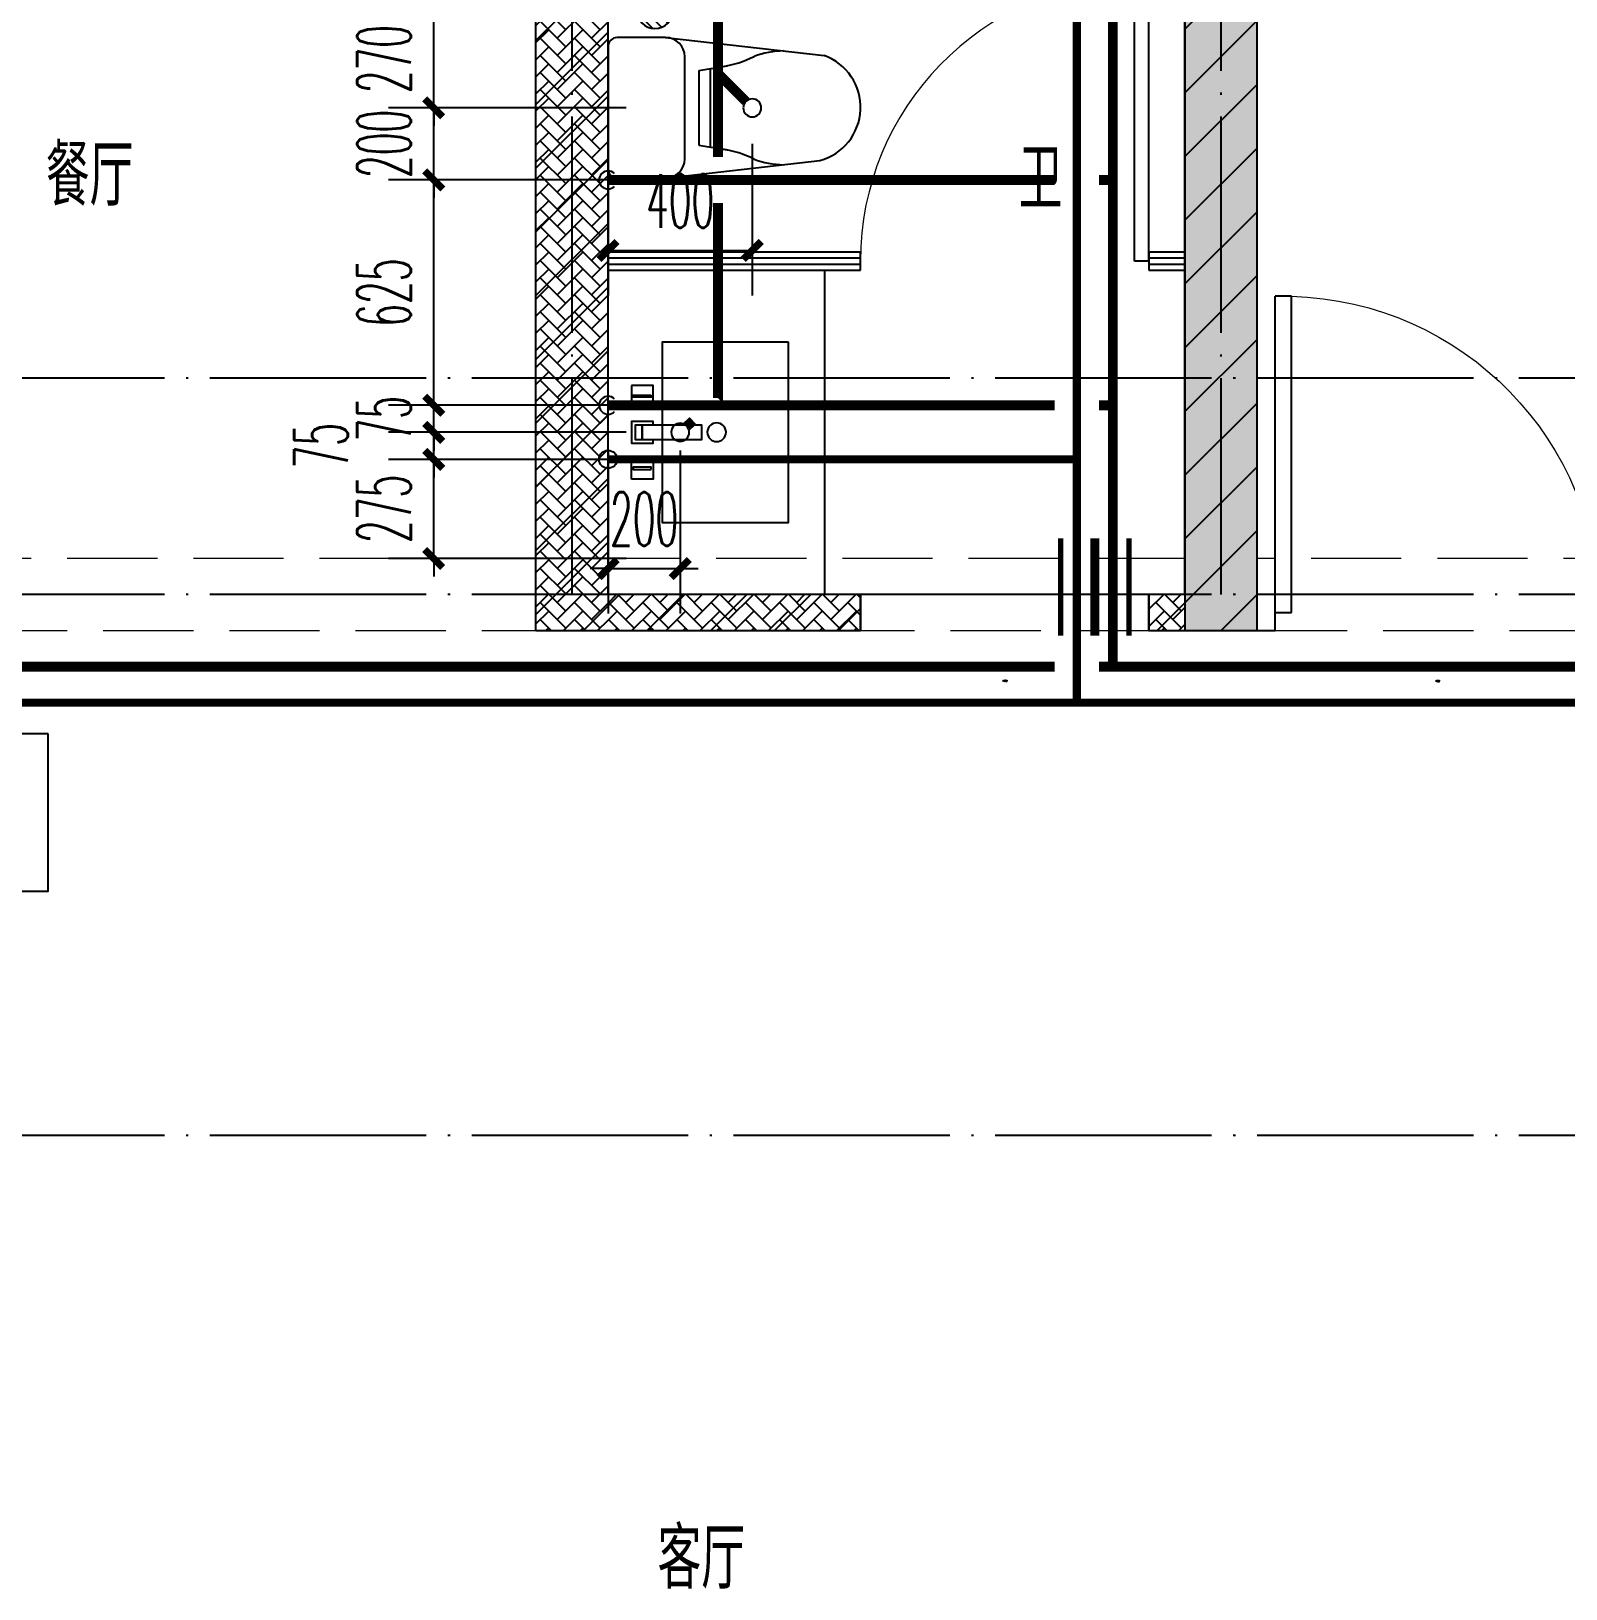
# Model space of a CAD drawing. Extents: x 27938 to 1507990, y 110129 to 923079.
# Drawn here: x 1218264 to 1222520, y 584367 to 588686 of the extents above; entities that cross this region are included whole.
import ezdxf

# ---------------------------------------------------------------- set-up
doc = ezdxf.new("R2010")
doc.units = 0
doc.header["$LTSCALE"] = 1000
doc.header["$MEASUREMENT"] = 0
doc.linetypes.add('DASH', pattern=[0.35, 0.25, -0.1])
doc.linetypes.add('DOTE', pattern=[2.42, 2, -0.2, 0.02, -0.2])
for name, color, linetype in [('----建筑底图', 8, 'Continuous'), ('COLUMN', 9, 'Continuous'), ('CURTWALL', 4, 'Continuous'), ('DIM_SYMB', 3, 'Continuous'), ('DOTE', 1, 'Continuous'), ('EQUIP_污水', 7, 'Continuous'), ('IP-bath&kitchen-JOHNSON', 4, 'Continuous'), ('LVTRY', 6, 'Continuous'), ('P-bath&kitchen-JOHNSON', 4, 'Continuous'), ('PIPE-不分区热给水', 5, 'RJ'), ('PIPE-不分区给水', 3, 'J'), ('PIPE-污水', 2, 'W'), ('PUB_HATCH', 8, 'Continuous'), ('PUB_TEXT', 4, 'Continuous'), ('VALVE_不分区给水', 7, 'Continuous'), ('VPIPE-不分区热给水', 5, 'Continuous'), ('VPIPE-不分区给水', 3, 'Continuous'), ('WALL', 9, 'Continuous'), ('WINDOW', 4, 'Continuous'), ('WINDOW_TEXT', 7, 'Continuous'), ('保温', 6, 'Continuous')]:
    doc.layers.add(name, color=color, linetype=linetype)
doc.layers.add('S-L主梁线', color=4, linetype='DASH', plot=False)
doc.styles.add('_TCH_DIM_T3', font='SIMPLEX.shx', dxfattribs={"width": 0.494118, "bigfont": 'GBCBIG.shx'})
doc.styles.add('_TCH_WINDOW', font='SIMPLEX.shx', dxfattribs={"width": 0.7, "height": 3.5, "bigfont": 'GBCBIG.shx'})
doc.styles.get("Standard").update_dxf_attribs({"font": 'gbenor.shx', "bigfont": 'gbcbig.shx'})
doc.linetypes.add('J', pattern='A,3,-0.2,["J",Standard,S=0.25,R=0,X=-0.1,Y=-0.115],-0.2', length=3.4)
doc.linetypes.add('RJ', pattern='A,3,-0.2,["RJ",Standard,S=0.25,R=0,X=-0.1,Y=-0.115],-0.35', length=3.55)
doc.linetypes.add('W', pattern='A,3,-0.2,["W",Standard,S=0.25,R=0,X=-0.1,Y=-0.115],-0.2', length=3.4)
doc.dimstyles.new('_TWT_ARCH&&50', dxfattribs={"dimtxt": 148.75, "dimasz": 50, "dimexe": 125, "dimexo": 150, "dimgap": 63.125, "dimtad": 1, "dimdec": 0, "dimzin": 0, "dimdsep": 46, "dimtxsty": '_TCH_DIM_T3', "dimblk": 'ARCHTICK', "dimcen": 0.09, "dimclrt": 7, "dimazin": 2, "dimtfac": 1, "dimtdec": 0, "dimtix": 1, "dimtmove": 2, "dimatfit": 3, "dimfxl": 100, "dimtolj": 1, "dimtzin": 0, "dimarcsym": 0})
pattern_1 = [(45, (0, 0), (0, 47.4157523), [100.584, -33.528]), (135, (23.708, 23.708), (3e-15, 47.4157523), [100.584, -33.528])]
pattern_2 = [(45, (0, 89.76), (-88.3884, 88.3884), [])]

# ---------------------------------------------------------------- blocks, each defined once
blk = doc.blocks.new('GFDGFSDFGD')
at = {"layer": 'PUB_HATCH'}
blk.add_hatch(color=256, dxfattribs=at).paths.add_polyline_path([(440466.6, 373023.7), (440466.6, 372823.7), (440816.6, 372823.7), (440816.6, 370023.7), (441016.6, 370023.7), (441016.6, 373023.7)])
at = {"layer": 'COLUMN', "color": 6}
for p, q in [((441016.6, 370023.7), (441016.6, 373023.7)), ((440816.6, 372823.7), (440816.6, 370023.7)), ((440816.6, 370023.7), (441016.6, 370023.7))]:
    blk.add_line(p, q, dxfattribs=at)
blk = doc.blocks.new('GDFGDGRD')
at = {"layer": '保温', "linetype": 'ByBlock', "ltscale": 10}
h = blk.add_hatch(dxfattribs=at)
h.set_pattern_fill('AR-HBONE', color=251, scale=55)
h.set_pattern_definition(pattern_1)
h.paths.add_polyline_path([(439016.6, 370023.7), (439016.6, 372023.7), (439216.6, 372023.7), (439216.6, 370023.7)])
h = blk.add_hatch(dxfattribs=at)
h.set_pattern_fill('AR-HBONE', color=251, scale=55)
h.set_pattern_definition(pattern_1)
h.paths.add_polyline_path([(439216.6, 370023.7), (439216.6, 370123.7), (439916.6, 370123.7), (439916.6, 370023.7)])
h = blk.add_hatch(dxfattribs=at)
h.set_pattern_fill('AR-HBONE', color=251, scale=55)
h.set_pattern_definition(pattern_1)
h.paths.add_polyline_path([(440716.6, 370023.7), (440716.6, 370123.7), (440816.6, 370123.7), (440816.6, 370023.7)])
blk = doc.blocks.new('rrrrrrrrrrrra')
at = {"color": 0}
for p, q in [((252.6, 483.7), (-87.4, 483.7)), ((-112.4, 458.7), (-112.4, 324.3)), ((277.6, 324.3), (277.6, 458.7)), ((-112.4, 324.3), (-63.7, -103.4)), ((277.6, 324.3), (227.5, -115.6)), ((-59.1, 271.1), (224.3, 271.1)), ((-20.6, 232.4), (-34.2, 153.6)), ((185.8, 232.4), (-20.6, 232.4)), ((185.8, 232.4), (199.4, 153.6)), ((191.3, 200.5), (-26.1, 200.5))]:
    blk.add_line(p, q, dxfattribs=at)
for centre, radius, start, end in [((-87.4, 458.7), 25, 90, 180), ((252.6, 458.7), 25, 0, 90), ((-59.1, 324.3), 53.3, 180, 270), ((224.3, 324.3), 53.3, 270, 0), ((-322.6, 209.8), 293.8, 333.5369, 351.4828), ((487.8, 209.8), 293.8, 188.5172, 206.4631), ((149, -3.2), 224.1, 158.5202, 180), ((16.2, -3.2), 224.1, 0, 21.4798), ((83.8, -63.6), 152.8, 195.0773, 340.1181)]:
    blk.add_arc(centre, radius, start, end, dxfattribs=at)
blk = doc.blocks.new('A$C1E0F638F')
at = {"color": 0}
for points in [[(499.7, 435.1), (499.7, 85.1), (0, 85.1), (0, 435.1)], [(269.9, 30), (229.9, 30), (229.9, 195), (269.9, 195)], [(119.9, 0), (179.9, 0), (179.9, 60), (119.9, 60)], [(146.9, 55), (152.9, 55), (152.9, 5), (146.9, 5)], [(379.9, 0), (319.9, 0), (319.9, 60), (379.9, 60)], [(352.9, 55), (346.9, 55), (346.9, 5), (352.9, 5)], [(229.9, 30), (269.9, 30), (269.9, 10), (229.9, 10)]]:
    blk.add_lwpolyline(points, close=True, dxfattribs=at)
blk.add_lwpolyline([(269.9, 60), (279.9, 60), (279.9, 0), (219.9, 0), (219.9, 60), (229.9, 60)], dxfattribs=at)
blk.add_circle((249.9, 236.3), 26, dxfattribs=at)
blk = doc.blocks.new('$lvtry$00000171')
at = {"color": 0}
for p, q in [((-74.2, 10.6), (-10.6, 74.2)), ((-69.8, -27.4), (27.4, 69.8)), ((-53, -53), (53, 53)), ((-27.4, -69.8), (69.8, 27.4)), ((10.6, -74.2), (74.2, -10.6))]:
    blk.add_line(p, q, dxfattribs=at)
blk.add_circle((0, 0), 75, dxfattribs=at)
blk.add_point((0, 0), dxfattribs=at)
blk = doc.blocks.new('135')
blk.add_hatch(color=0).paths.add_polyline_path([(4.8, 1.8), (3.6, -1), (-4.7, 2.5), (-3.5, 5.3)])
at = {"color": 0}
for p, q in [((-6.3, 2.6), (5.4, -2.3)), ((-5.7, 2.9), (-5.2, 2.7)), ((-5.6, 18.9), (-3.4, 19.4)), ((-3.4, 19.4), (-5.5, 19.4)), ((5.2, 10.9), (-5.3, 10.9)), ((5.2, 9.7), (-5.2, 9.7)), ((-5.2, 2.7), (-3.8, 5.9)), ((-5, 10.9), (-5, 30.5)), ((-3.8, 5.9), (5.4, 2.1)), ((0, 0), (0, 39.1)), ((5.6, 18.9), (3.4, 19.3)), ((3.4, 19.3), (5.6, 19.3)), ((4.1, -1.2), (5.4, 2.1)), ((5, 10.9), (5, 32.3)), ((4.1, -1.2), (5.7, -1.8))]:
    blk.add_line(p, q, dxfattribs=at)
for centre, radius, start, end in [((6.2, 15.8), 13.5, 151.0147, 204.8403), ((13.5, 4.2), 20.5, 163.0924, 182.0012), ((-6, 3.6), 1, 184.2275, 248.4661), ((8.6, 15.5), 14.6, 166.278, 198.0953), ((13.5, 4.2), 19.5, 163.7443, 182.5269), ((-5.5, 3.3), 0.5, 181.9385, 247.2597), ((-5.2, 22.1), 0.5, 335.7643, 151.0147), ((3.8, 18.1), 9.42, 155.7643, 171.9773), ((5.2, 22.3), 0.5, 29.8425, 204.574), ((-5.9, 17.2), 11.7, 10.475, 24.574), ((29.1, 6.7), 24, 172.9439, 199.2318), ((-6.3, 15.4), 12.4, 338.6449, 16.0476), ((-6, 15.8), 13.4, 334.9111, 29.8425), ((26.4, 6.3), 20.6, 169.1454, 199.9526), ((5.9, -1.2), 1.17, 247.4597, 19.9526), ((5.9, -1.4), 0.5, 247.4597, 19.2318)]:
    blk.add_arc(centre, radius, start, end, dxfattribs=at)
blk.add_open_spline([(-5, 30.5), (-4.1, 31.3), (-2.3, 33), (0.9, 29.2), (3.5, 31.1), (5, 32.3)], degree=3, knots=[0, 0, 0, 0, 3.066329, 6.218313, 11.124135, 11.124135, 11.124135, 11.124135], dxfattribs=at)
blk = doc.blocks.new('SDFAWERAWER')
at = {"layer": 'LVTRY', "color": 0}
for p, q in [((593987.8, -1242190.5), (593978.2, -1242214)), ((594017.1, -1242202.5), (593987.8, -1242190.5)), ((594015.8, -1242220.4), (594027.2, -1242192.7)), ((594025.7, -1242203.9), (594018.5, -1242221.5)), ((594022.6, -1242211.4), (594029.8, -1242193.8)), ((594025.4, -1242210.8), (594031.1, -1242196.8)), ((594027.2, -1242192.7), (594033, -1242195.1)), ((594029.8, -1242193.8), (594031.1, -1242196.8)), ((594032.2, -1242197.2), (594033, -1242195.1)), ((594033, -1242195.1), (594034, -1242197.4)), ((594033.8, -1242197.9), (594034, -1242197.4)), ((594047.3, -1242200.9), (594035.9, -1242228.7)), ((594041.6, -1242228.5), (594051.2, -1242205)), ((594049.9, -1242202), (594043.3, -1242218.2)), ((594047.3, -1242200.9), (594049.9, -1242202)), ((594049.9, -1242202), (594051.2, -1242205)), ((593941.2, -1242210.1), (593783.7, -1242594.8)), ((593964.6, -1242219.7), (593807.2, -1242604.4)), ((593941.2, -1242210.1), (593964.6, -1242219.7)), ((594007.5, -1242226), (593978.2, -1242214)), ((594015.8, -1242220.4), (594021.7, -1242222.8)), ((594018.5, -1242221.5), (594021.5, -1242220.3)), ((594025.4, -1242210.8), (594021.5, -1242220.3)), ((594022.6, -1242220.7), (594021.7, -1242222.8)), ((594021.7, -1242222.8), (594023.9, -1242221.9)), ((594024.2, -1242221.4), (594023.9, -1242221.9)), ((594027.7, -1242234.3), (594078.4, -1242255)), ((594035.9, -1242228.7), (594038.6, -1242229.7)), ((594037.3, -1242210.8), (594088, -1242231.6)), ((594038.6, -1242229.7), (594045.2, -1242213.6)), ((594038.6, -1242229.7), (594041.6, -1242228.5)), ((594057.1, -1242246.3), (594066.7, -1242222.8)), ((593783.7, -1242594.8), (593807.2, -1242604.4)), ((593803.2, -1242641.3), (593812.8, -1242617.9)), ((593812.8, -1242617.9), (593842.2, -1242629.9)), ((593842.2, -1242629.9), (593832.6, -1242653.3)), ((593845.2, -1242628.6), (593833.8, -1242656.3)), ((593847.8, -1242629.7), (593836.5, -1242657.4)), ((593845.2, -1242628.6), (593842.2, -1242629.9)), ((593847.8, -1242629.7), (593845.2, -1242628.6)), ((593847.1, -1242661.8), (593858.5, -1242634.1)), ((593849.8, -1242662.9), (593861.2, -1242635.2)), ((593852.1, -1242661.9), (593862.1, -1242637.4)), ((593858.5, -1242634.1), (593861.2, -1242635.2)), ((593861.2, -1242635.2), (593862.1, -1242637.4)), ((593803.2, -1242641.3), (593832.6, -1242653.3)), ((593833.8, -1242656.3), (593832.6, -1242653.3)), ((593836.5, -1242657.4), (593833.8, -1242656.3)), ((593847.1, -1242661.8), (593849.8, -1242662.9))]:
    blk.add_line(p, q, dxfattribs=at)
blk.add_lwpolyline([(593823.5, -1242717), (594045.8, -1242173.9), (594036.5, -1242170.2), (593814.2, -1242713.2)], close=True, dxfattribs=at)
blk.add_arc((594075.3, -1242240), 15.3, 281.7932, 33.7019, dxfattribs=at)
for centre, major_axis, start_param, end_param in [((593974.2, -1242223.6), (3.93, 9.6), 0, 1.570796), ((593816.8, -1242608.3), (13.5, 33.1), 1.570796, 3.141593), ((593816.8, -1242608.3), (3.93, 9.6), 1.570796, 3.141593)]:
    blk.add_ellipse(centre, major_axis=major_axis, ratio=1, start_param=start_param, end_param=end_param, dxfattribs=at)
at = {"layer": 'P-bath&kitchen-JOHNSON', "color": 0, "linetype": 'DASH'}
blk.add_arc((593809.8, -1242714), 586.2, 67.5369, 157.1325, dxfattribs=at)
at = {"layer": 'LVTRY', "color": 8, "xscale": -1, "rotation": 157.7329157530927}
blk.add_blockref('135', (594045.3, -1242161.9), dxfattribs=at)
blk = doc.blocks.new('A$C5DCB2F21')
at = {"layer": 'IP-bath&kitchen-JOHNSON', "color": 0}
for p, q in [((-68.3, -213.2), (-157.7, -275)), ((68.2, -213.2), (157.6, -275)), ((-0.1, -261.4), (-0.1, -424.7))]:
    blk.add_line(p, q, dxfattribs=at)
for centre, major_axis, ratio, start_param, end_param in [((0, -178.8), (-51, 0), 0.990052, -1.36297, 4.504563), ((0, -177.8), (-26.8, 0), 0.994812, -1.167677, 4.309269)]:
    blk.add_ellipse(centre, major_axis=major_axis, ratio=ratio, start_param=start_param, end_param=end_param, dxfattribs=at)
at = {"layer": 'LVTRY', "color": 0}
for p, q in [((73.6, 0), (-73.6, 0)), ((-10.5, -173.5), (-10.5, -49.3)), ((10.6, -173.5), (10.6, -49.3))]:
    blk.add_line(p, q, dxfattribs=at)
blk.add_lwpolyline([(73.6, 0), (73.6, -15.8), (-73.6, -15.8), (-73.6, 0)], dxfattribs=at)
for points in [[(-26.3, -30.7, -0.364142), (-37.8, -15.8, -0.020495)], [(-10.5, -49.4, 0.214893), (-26.3, -30.7, 7.649644)], [(10.6, -49.3, -0.21439), (26.3, -30.7, -7.649644)], [(26.3, -30.7, 0.364142), (37.8, -15.8, 0.020495)]]:
    blk.add_lwpolyline(points, format="xyb", dxfattribs=at)
blk.add_arc((0, -173.5), 10.5, 180, 0, dxfattribs=at)
for centre, major_axis, ratio, start_param, end_param in [((0, -181.3), (53.6, 0), 0.987577, 1.76809, 7.656688), ((-12.4, -164.7), (0, 1.43), 0.85, -1.570796, 4.712389), ((12.5, -164.7), (0, 1.43), 0.85, 4.712389, 10.995574), ((-12.4, -189.2), (0, 1.43), 0.85, 4.712389, 10.995574), ((12.5, -189.2), (0, 1.43), 0.85, 4.712389, 10.995574)]:
    blk.add_ellipse(centre, major_axis=major_axis, ratio=ratio, start_param=start_param, end_param=end_param, dxfattribs=at)
blk = doc.blocks.new('$TCHSYS$DOOR2D')
for p, q in [((0.45, 0.975), (0.5, 0.975)), ((0.45, 0), (0.45, 0.975)), ((0.5, 0), (0.5, 0.975)), ((0.5, 0), (0.45, 0))]:
    blk.add_line(p, q)
at = {"lineweight": 13}
blk.add_arc((0.475, 0), 0.975, 91.4693, 180, dxfattribs=at)
blk = doc.blocks.new('DSGDFGF')
at = {"layer": 'CURTWALL', "color": 0}
for p, q in [((676992.3, 342105.3), (676292.3, 342105.3)), ((676292.3, 342105.3), (676292.3, 342055.3)), ((676292.3, 342088.7), (676992.3, 342088.7)), ((676992.3, 342055.3), (676992.3, 342105.3)), ((677892.3, 342105.3), (677792.3, 342105.3)), ((677792.3, 342105.3), (677792.3, 342055.3)), ((677792.3, 342088.7), (677892.3, 342088.7)), ((677892.3, 342055.3), (677892.3, 342105.3)), ((676292.3, 342072), (676992.3, 342072)), ((676292.3, 342055.3), (676992.3, 342055.3)), ((677792.3, 342072), (677892.3, 342072)), ((677792.3, 342055.3), (677892.3, 342055.3))]:
    blk.add_line(p, q, dxfattribs=at)
at = {"layer": 'IP-bath&kitchen-JOHNSON', "color": 0}
for p, q in [((676542.3, 342985), (677892.3, 342985)), ((676542.3, 342950), (677192.3, 342950)), ((676542.3, 342940), (677192.3, 342940)), ((677192.3, 342940), (677192.3, 342950)), ((677892.3, 342940), (677792.3, 342940)), ((677792.3, 342930), (677792.3, 342940)), ((677892.3, 342930), (677792.3, 342930)), ((676542.3, 342905), (677892.3, 342905))]:
    blk.add_line(p, q, dxfattribs=at)
for points in [[(676542.3, 343855.3), (676542.3, 342905), (676292.3, 342905)], [(676492.3, 343855.3), (676492.3, 343005), (676292.3, 343005)]]:
    blk.add_lwpolyline(points, dxfattribs=at)
at = {"layer": 'LVTRY', "color": 0}
blk.add_lwpolyline([(676892.3, 341155.3), (676292.3, 341155.3), (676292.3, 342055.3), (676892.3, 342055.3)], close=True, dxfattribs=at)
at = {"layer": 'CURTWALL', "color": 0, "xscale": 800, "yscale": 800, "zscale": 50, "rotation": 5.54452612062199e-09}
blk.add_blockref('$TCHSYS$DOOR2D', (677392.3, 342080.3), dxfattribs=at)
at = {"layer": 'IP-bath&kitchen-JOHNSON', "color": 8}
for name, p, rotation in [('A$C5DCB2F21', (676542.3, 343480.3), 90.00848852444699), ('SDFAWERAWER', (-342526.2, 1268090.5), 22.25976934310714)]:
    blk.add_blockref(name, p, dxfattribs=dict(at, rotation=rotation))
at = {"layer": 'LVTRY', "color": 8, "xscale": -0.6666666667107826, "yscale": 0.6666666667107826}
for p in [(676672.3, 343725.3), (676422.3, 342775.3)]:
    blk.add_blockref('$lvtry$00000171', p, dxfattribs=at)
at = {"layer": 'LVTRY', "color": 8, "extrusion": (0, 0, -1), "xscale": -1, "zscale": -1, "rotation": 270}
blk.add_blockref('rrrrrrrrrrrra', (-676776.1, 342422.6), dxfattribs=at)
at = {"layer": 'LVTRY', "color": 8, "xscale": -1, "rotation": 270}
blk.add_blockref('A$C1E0F638F', (676357.2, 341355.6), dxfattribs=at)
blk = doc.blocks.new('$DorLib2D$00000001')
for p, q in [((0.45, 0.975), (0.5, 0.975)), ((0.45, 0), (0.45, 0.975)), ((0.5, 0), (0.5, 0.975)), ((0.5, 0), (0.45, 0))]:
    blk.add_line(p, q)
at = {"lineweight": 13}
blk.add_arc((0.475, 0), 0.975, 91.4693, 180, dxfattribs=at)
blk = doc.blocks.new('A$C149A4CC3')
at = {"layer": 'PUB_HATCH'}
h = blk.add_hatch(dxfattribs=at)
h.set_pattern_fill('普通砖', color=256, scale=50, style=0)
h.set_pattern_definition(pattern_2)
h.paths.add_polyline_path([(-6600, -19510.1), (-6400, -19410.1), (-6400, -16710.1), (-6500, -16643.4), (-6600, -16710.1)])
h = blk.add_hatch(dxfattribs=at)
h.set_pattern_fill('普通砖', color=256, scale=50, style=0)
h.set_pattern_definition(pattern_2)
h.paths.add_polyline_path([(-4700, -19443.4), (-4600, -19410.1), (-4600, -16710.1), (-4700, -16643.4), (-4800, -16710.1), (-4800, -19410.1)])
h = blk.add_hatch(dxfattribs=at)
h.set_pattern_fill('普通砖', color=256, scale=50, style=0)
h.set_pattern_definition(pattern_2)
h.paths.add_polyline_path([(-6600, -19510.1), (-5700, -19510.1), (-5700, -19410.1), (-6400, -19410.1)])
h = blk.add_hatch(dxfattribs=at)
h.set_pattern_fill('普通砖', color=256, scale=50, style=0)
h.set_pattern_definition(pattern_2)
h.paths.add_polyline_path([(-4800, -19410.1), (-4900, -19410.1), (-4900, -19510.1), (-4700, -19510.1), (-4700, -19443.4)])
h = blk.add_hatch(dxfattribs=at)
h.set_pattern_fill('普通砖', color=256, scale=50, style=0)
h.set_pattern_definition(pattern_2)
h.paths.add_polyline_path([(-4700, -19510.1), (-4550, -19510.1), (-4550, -19410.1), (-4600, -19410.1), (-4700, -19443.4)])
at = {"color": 8}
blk.add_lwpolyline([(-7952.9, -19796.4), (-8958.9, -19796.4), (-8958.9, -20232.4), (-7952.9, -20232.4)], close=True, dxfattribs=at)
at = {"layer": 'DOTE', "color": 169, "linetype": 'DOTE', "ltscale": 0.3}
for p, q in [((-6500, -19410.1), (-6500, -11458)), ((-4700, -19410.1), (-4700, -11458)), ((25039.9, -18810.1), (-25818.8, -18810.1)), ((25039.9, -19410.1), (-25818.8, -19410.1)), ((25039.9, -20910.1), (-25818.8, -20910.1))]:
    blk.add_line(p, q, dxfattribs=at)
at = {"layer": 'WALL', "color": 8}
for p, q in [((-6600, -19510.1), (-6600, -16710.1)), ((-6400, -19410.1), (-6400, -16710.1)), ((-4800, -19410.1), (-4800, -16710.1)), ((-4600, -19410.1), (-4600, -16710.1)), ((-5700, -19410.1), (-6400, -19410.1)), ((-5700, -19510.1), (-5700, -19410.1)), ((-4800, -19410.1), (-4900, -19410.1)), ((-4900, -19410.1), (-4900, -19510.1)), ((-4550, -19410.1), (-4600, -19410.1)), ((-4550, -19510.1), (-4550, -19410.1)), ((-6600, -19510.1), (-5700, -19510.1)), ((-4900, -19510.1), (-4700, -19510.1)), ((-4700, -19510.1), (-4550, -19510.1))]:
    blk.add_line(p, q, dxfattribs=at)
at = {"layer": 'WINDOW', "color": 8, "linetype": 'DASH'}
for p, q in [((-5700, -19410.1), (-5700, -19510.1)), ((-4900, -19510.1), (-4900, -19410.1))]:
    blk.add_line(p, q, dxfattribs=at)
at = {"layer": 'WINDOW', "color": 8}
blk.add_line((-4900, -19410.1, 800), (-5700, -19410.1, 800), dxfattribs=at)
at = {"color": 8}
for name, p in [('GFDGFSDFGD', (-445616.6, -389533.8)), ('GDFGDGRD', (-445616.6, -389533.8)), ('DSGDFGF', (-682692.3, -360565.4))]:
    blk.add_blockref(name, p, dxfattribs=at)
at = {"layer": 'WINDOW', "color": 8}
ref = blk.add_blockref('$DorLib2D$00000001', (-4100, -19460.1), dxfattribs=dict(at, xscale=900, yscale=-900, zscale=900, rotation=179.9999999967761))
ref.add_attrib('A', 'M0922', (-4104.9, -19651.9), dxfattribs={"layer": 'WINDOW_TEXT', "color": 8, "ltscale": 0.5, "height": 4.25, "rotation": 360, "style": '_TCH_WINDOW', "width": 0.494118})
at = {"layer": 'PUB_TEXT', "color": 8}
for s, height, p in [('餐厅', 168.79, (-7959.3, -18332.3)), ('卫', 168.8, (-5260.9, -18341.3)), ('客厅', 168.79, (-6262.9, -22167.6))]:
    blk.add_text(s, height=height, dxfattribs=at).set_placement(p)
at = {"layer": 'WINDOW_TEXT', "color": 8, "style": '_TCH_WINDOW', "width": 0.494118}
blk.add_text('DK0822', height=4.25, rotation=0, dxfattribs=at).set_placement((-5305.8, -19651.4))
blk = doc.blocks.new('A$C63B2058D')
at = {"layer": 'S-L主梁线', "color": 0, "linetype": 'DASH', "lineweight": 18}
for p, q in [((7050, 3300), (7050, 1500)), ((7250, 1500), (7250, 3300)), ((7050, 1500), (4450, 1500)), ((8850, 1500), (7250, 1500)), ((10150, 1500), (9050, 1500)), ((4450, 1300), (7150, 1300)), ((7150, 1300), (8850, 1300)), ((9050, 1300), (10050, 1300))]:
    blk.add_line(p, q, dxfattribs=at)
blk = doc.blocks.new('$VALVE$00000533')
at = {"ltscale": 0.5, "const_width": 25}
for points in [[(-225, 75), (225, 75)], [(-225, -75), (225, -75)]]:
    blk.add_lwpolyline(points, dxfattribs=at)
blk = doc.blocks.new('_ArchTick')
at = {"color": 0, "linetype": 'ByBlock', "const_width": 0.4}
blk.add_lwpolyline([(-0.5, -0.5), (0.5, 0.5)], dxfattribs=at)
blk = doc.blocks.new('*D572')
at = {"layer": 'Defpoints', "color": 0}
for p in [(1219863.7, 587674), (1220063.7, 587674), (1220063.7, 587196.1)]:
    blk.add_point(p, dxfattribs=at)
at = {"layer": 'DIM_SYMB', "color": 0, "lineweight": -2}
for p, q in [((1219863.7, 587524), (1219863.7, 587071.1)), ((1220063.7, 587524), (1220063.7, 587071.1)), ((1219863.7, 587196.1), (1219813.7, 587196.1)), ((1219863.7, 587196.1), (1220063.7, 587196.1)), ((1220063.7, 587196.1), (1220113.7, 587196.1))]:
    blk.add_line(p, q, dxfattribs=at)
at = {"layer": 'DIM_SYMB', "color": 0, "lineweight": -2, "xscale": 50, "yscale": 50, "zscale": 50}
blk.add_blockref('_ArchTick', (1219863.7, 587196.1), dxfattribs=at)
at = {"layer": 'DIM_SYMB', "color": 0, "lineweight": -2, "xscale": 50, "yscale": 50, "zscale": 50, "rotation": 180}
blk.add_blockref('_ArchTick', (1220063.7, 587196.1), dxfattribs=at)
at = {"layer": 'DIM_SYMB', "color": 7, "insert": (1219963.7, 587333.6), "char_height": 148.75, "attachment_point": 5, "style": '_TCH_DIM_T3'}
blk.add_mtext('\\A1;200', dxfattribs=at)
blk = doc.blocks.new('*D579')
at = {"layer": 'Defpoints', "color": 0}
for p in [(1219380.1, 588744), (1220063.7, 588744), (1220063.7, 588473.8)]:
    blk.add_point(p, dxfattribs=at)
at = {"layer": 'DIM_SYMB', "color": 0, "lineweight": -2}
for p, q in [((1219380.1, 588744), (1219380.1, 588794)), ((1219913.7, 588744), (1219255.1, 588744)), ((1219380.1, 588473.8), (1219380.1, 588744)), ((1219913.7, 588473.8), (1219255.1, 588473.8)), ((1219380.1, 588473.8), (1219380.1, 588423.8))]:
    blk.add_line(p, q, dxfattribs=at)
at = {"layer": 'DIM_SYMB', "color": 0, "lineweight": -2, "xscale": 50, "yscale": 50, "zscale": 50}
for p, rotation in [((1219380.1, 588744), 270), ((1219380.1, 588473.8), 90)]:
    blk.add_blockref('_ArchTick', p, dxfattribs=dict(at, rotation=rotation))
at = {"layer": 'DIM_SYMB', "color": 7, "insert": (1219242.6, 588608.9), "char_height": 148.75, "attachment_point": 5, "rotation": 90, "style": '_TCH_DIM_T3'}
blk.add_mtext('\\A1;270', dxfattribs=at)
blk = doc.blocks.new('*D580')
at = {"layer": 'Defpoints', "color": 0}
for p in [(1219380.1, 588473.8), (1220063.7, 588473.8), (1220063.7, 588273.8)]:
    blk.add_point(p, dxfattribs=at)
at = {"layer": 'DIM_SYMB', "color": 0, "lineweight": -2}
for p, q in [((1219380.1, 588473.8), (1219380.1, 588523.8)), ((1219913.7, 588473.8), (1219255.1, 588473.8)), ((1219380.1, 588273.8), (1219380.1, 588473.8)), ((1219913.7, 588273.8), (1219255.1, 588273.8)), ((1219380.1, 588273.8), (1219380.1, 588223.8))]:
    blk.add_line(p, q, dxfattribs=at)
at = {"layer": 'DIM_SYMB', "color": 0, "lineweight": -2, "xscale": 50, "yscale": 50, "zscale": 50}
for p, rotation in [((1219380.1, 588473.8), 270), ((1219380.1, 588273.8), 90)]:
    blk.add_blockref('_ArchTick', p, dxfattribs=dict(at, rotation=rotation))
at = {"layer": 'DIM_SYMB', "color": 7, "insert": (1219242.6, 588373.8), "char_height": 148.75, "attachment_point": 5, "rotation": 90, "style": '_TCH_DIM_T3'}
blk.add_mtext('\\A1;200', dxfattribs=at)
blk = doc.blocks.new('*D581')
at = {"layer": 'Defpoints', "color": 0}
for p in [(1219380.1, 588273.8), (1220063.7, 588273.8), (1220063.7, 587649)]:
    blk.add_point(p, dxfattribs=at)
at = {"layer": 'DIM_SYMB', "color": 0, "lineweight": -2}
for p, q in [((1219913.7, 588273.8), (1219255.1, 588273.8)), ((1219380.1, 587649), (1219380.1, 588273.8)), ((1219913.7, 587649), (1219255.1, 587649))]:
    blk.add_line(p, q, dxfattribs=at)
at = {"layer": 'DIM_SYMB', "color": 0, "lineweight": -2, "xscale": 50, "yscale": 50, "zscale": 50}
for p, rotation in [((1219380.1, 588273.8), 90), ((1219380.1, 587649), 270)]:
    blk.add_blockref('_ArchTick', p, dxfattribs=dict(at, rotation=rotation))
at = {"layer": 'DIM_SYMB', "color": 7, "insert": (1219242.6, 587961.4), "char_height": 148.75, "attachment_point": 5, "rotation": 90, "style": '_TCH_DIM_T3'}
blk.add_mtext('\\A1;625', dxfattribs=at)
blk = doc.blocks.new('*D582')
at = {"layer": 'Defpoints', "color": 0}
for p in [(1219380.1, 587649), (1220063.7, 587649), (1220063.7, 587574)]:
    blk.add_point(p, dxfattribs=at)
at = {"layer": 'DIM_SYMB', "color": 0, "lineweight": -2}
for p, q in [((1219380.1, 587649), (1219380.1, 587699)), ((1219913.7, 587649), (1219255.1, 587649)), ((1219380.1, 587574), (1219380.1, 587649)), ((1219913.7, 587574), (1219255.1, 587574)), ((1219380.1, 587574), (1219380.1, 587524))]:
    blk.add_line(p, q, dxfattribs=at)
at = {"layer": 'DIM_SYMB', "color": 0, "lineweight": -2, "xscale": 50, "yscale": 50, "zscale": 50}
for p, rotation in [((1219380.1, 587649), 270), ((1219380.1, 587574), 90)]:
    blk.add_blockref('_ArchTick', p, dxfattribs=dict(at, rotation=rotation))
at = {"layer": 'DIM_SYMB', "color": 7, "insert": (1219242.6, 587611.5), "char_height": 148.75, "attachment_point": 5, "rotation": 90, "style": '_TCH_DIM_T3'}
blk.add_mtext('\\A1;75', dxfattribs=at)
blk = doc.blocks.new('*D583')
at = {"layer": 'Defpoints', "color": 0}
for p in [(1219380.1, 587574), (1220063.7, 587574), (1220063.7, 587499)]:
    blk.add_point(p, dxfattribs=at)
at = {"layer": 'DIM_SYMB', "color": 0, "lineweight": -2}
for p, q in [((1219380.1, 587574), (1219380.1, 587624)), ((1219913.7, 587574), (1219255.1, 587574)), ((1219380.1, 587499), (1219380.1, 587574)), ((1219913.7, 587499), (1219255.1, 587499)), ((1219380.1, 587499), (1219380.1, 587449))]:
    blk.add_line(p, q, dxfattribs=at)
at = {"layer": 'DIM_SYMB', "color": 0, "lineweight": -2, "xscale": 50, "yscale": 50, "zscale": 50}
for p, rotation in [((1219380.1, 587574), 270), ((1219380.1, 587499), 90)]:
    blk.add_blockref('_ArchTick', p, dxfattribs=dict(at, rotation=rotation))
at = {"layer": 'DIM_SYMB', "color": 7, "insert": (1219067.6, 587536.5), "char_height": 148.75, "attachment_point": 5, "rotation": 90, "style": '_TCH_DIM_T3'}
blk.add_mtext('\\A1;75', dxfattribs=at)
blk = doc.blocks.new('*D584')
at = {"layer": 'Defpoints', "color": 0}
for p in [(1219380.1, 587499), (1220063.7, 587499), (1220063.7, 587224)]:
    blk.add_point(p, dxfattribs=at)
at = {"layer": 'DIM_SYMB', "color": 0, "lineweight": -2}
for p, q in [((1219380.1, 587499), (1219380.1, 587549)), ((1219913.7, 587499), (1219255.1, 587499)), ((1219380.1, 587224), (1219380.1, 587499)), ((1219913.7, 587224), (1219255.1, 587224)), ((1219380.1, 587224), (1219380.1, 587174))]:
    blk.add_line(p, q, dxfattribs=at)
at = {"layer": 'DIM_SYMB', "color": 0, "lineweight": -2, "xscale": 50, "yscale": 50, "zscale": 50}
for p, rotation in [((1219380.1, 587499), 270), ((1219380.1, 587224), 90)]:
    blk.add_blockref('_ArchTick', p, dxfattribs=dict(at, rotation=rotation))
at = {"layer": 'DIM_SYMB', "color": 7, "insert": (1219242.6, 587361.5), "char_height": 148.75, "attachment_point": 5, "rotation": 90, "style": '_TCH_DIM_T3'}
blk.add_mtext('\\A1;275', dxfattribs=at)
blk = doc.blocks.new('*D585')
at = {"layer": 'Defpoints', "color": 0}
for p in [(1219863.6, 588524), (1220263.6, 588524), (1220263.6, 588078.3)]:
    blk.add_point(p, dxfattribs=at)
at = {"layer": 'DIM_SYMB', "color": 0, "lineweight": -2}
for p, q in [((1219863.6, 588374), (1219863.6, 587953.3)), ((1220263.6, 588374), (1220263.6, 587953.3)), ((1219863.6, 588078.3), (1220263.6, 588078.3))]:
    blk.add_line(p, q, dxfattribs=at)
at = {"layer": 'DIM_SYMB', "color": 0, "lineweight": -2, "xscale": 50, "yscale": 50, "zscale": 50, "rotation": 180}
blk.add_blockref('_ArchTick', (1219863.6, 588078.3), dxfattribs=at)
at = {"layer": 'DIM_SYMB', "color": 0, "lineweight": -2, "xscale": 50, "yscale": 50, "zscale": 50}
blk.add_blockref('_ArchTick', (1220263.6, 588078.3), dxfattribs=at)
at = {"layer": 'DIM_SYMB', "color": 7, "insert": (1220063.6, 588215.8), "char_height": 148.75, "attachment_point": 5, "style": '_TCH_DIM_T3'}
blk.add_mtext('\\A1;400', dxfattribs=at)
blk = doc.blocks.new('$TwtSys$00000147')
blk.add_circle((0, 0, 0), 25)

msp = doc.modelspace()

# ---------------------------------------------------------------- block references
at = {"layer": '----建筑底图'}
msp.add_blockref('A$C149A4CC3', (1226263.6, 606534.1), dxfattribs=at)

# ---------------------------------------------------------------- next in the draw order: hatches: boundary and pattern name
at = {"layer": 'PIPE-污水'}
for points in [[(1220168.6, 587669), (1220177.8, 587658.8), (1220182.4, 587662.9)], [(1220168.6, 587669), (1220182.4, 587669), (1220182.4, 587662.9)]]:
    msp.add_hatch(color=256, dxfattribs=at).paths.add_polyline_path(points)

# ---------------------------------------------------------------- next in the draw order: linework, layer by layer
at = {"layer": 'PIPE-不分区热给水', "ltscale": 0.25, "const_width": 22.5}
for points in [[(1221163.6, 589374.2), (1221163.6, 587499)], [(1219863.7, 587499), (1221163.6, 587499)], [(1221163.6, 587499), (1221163.6, 586824)]]:
    msp.add_lwpolyline(points, dxfattribs=at)
at = {"layer": 'PIPE-不分区热给水', "ltscale": 0.35, "const_width": 22.5}
for points in [[(1221163.6, 586824), (1217263.6, 586824)], [(1224863.6, 586824), (1221163.6, 586824)]]:
    msp.add_lwpolyline(points, dxfattribs=at)
at = {"layer": 'PIPE-不分区给水', "ltscale": 0.25, "const_width": 27.5}
for points in [[(1221263.6, 588273.8), (1221263.6, 589524.2)], [(1219863.6, 588273.8), (1221102.3, 588273.8)], [(1221224.8, 588273.8), (1221263.6, 588273.8)], [(1221263.6, 587649), (1221263.6, 588273.8)], [(1219863.7, 587649), (1221102.3, 587649)], [(1221224.8, 587649), (1221263.6, 587649)], [(1221263.6, 586924), (1221263.6, 587649)], [(1221102.3, 586924), (1217163.6, 586924)], [(1221263.6, 586924), (1221224.8, 586924)], [(1224763.6, 586924), (1221263.6, 586924)]]:
    msp.add_lwpolyline(points, dxfattribs=at)
at = {"layer": 'PIPE-污水', "ltscale": 0.25, "const_width": 27.5}
for points in [[(1220168.7, 588819), (1220168.6, 588568.8)], [(1220245.9, 588491.5), (1220168.6, 588568.8)], [(1220168.6, 588568.8), (1220168.6, 588337.6)], [(1220168.6, 588210.1), (1220168.6, 587669)], [(1220099.2, 587606.2), (1220082.1, 587590.7)]]:
    msp.add_lwpolyline(points, dxfattribs=at)
at = {"layer": 'VPIPE-不分区热给水'}
msp.add_circle((1219863.7, 587499), 25, dxfattribs=at)
at = {"layer": 'VPIPE-不分区给水'}
for centre in [(1219863.6, 588273.8, -6000), (1219863.7, 587649)]:
    msp.add_arc(centre, 25, 45, 315, dxfattribs=at)

# ---------------------------------------------------------------- next in the draw order: block references
at = {"layer": 'EQUIP_污水', "yscale": -1}
for p, rotation in [((1220263.6, 588473.8), 180), ((1220263.6, 588473.8), 180.0000000000155), ((1220063.6, 587574), 180), ((1220063.6, 587574), 180.0000000000155)]:
    msp.add_blockref('$TwtSys$00000147', p, dxfattribs=dict(at, rotation=rotation))
at = {"layer": 'S-L主梁线', "color": 225, "linetype": 'ByBlock', "lineweight": 18}
msp.add_blockref('A$C63B2058D', (1212613.6, 585724), dxfattribs=at)
at = {"layer": 'VALVE_不分区给水', "xscale": 0.6, "yscale": -0.6, "zscale": 0.6, "rotation": 269.9999999927761}
for p in [(1221163.6, 587144.9, 2000), (1221263.6, 587144.9, 2000)]:
    msp.add_blockref('$VALVE$00000533', p, dxfattribs=at)

# ---------------------------------------------------------------- next in the draw order: dimensions: what is measured, and where the dimension line sits
at = {"layer": 'DIM_SYMB'}
for p1, p2, distance, picture, middle in [((1220063.7, 588473.8), (1220063.7, 588744), 683.6, '*D579', (1219242.6, 588608.9)), ((1220063.7, 588273.8), (1220063.7, 588473.8), 683.6, '*D580', (1219242.6, 588373.8)), ((1219863.6, 588524), (1220263.6, 588524), -445.7, '*D585', (1220063.6, 588215.8)), ((1220063.7, 587649), (1220063.7, 588273.8), 683.6, '*D581', (1219242.6, 587961.4)), ((1220063.7, 587574), (1220063.7, 587649), 683.6, '*D582', (1219242.6, 587611.5)), ((1219863.7, 587674), (1220063.7, 587674), -477.8, '*D572', (1219963.7, 587333.6)), ((1220063.7, 587224), (1220063.7, 587499), 683.6, '*D584', (1219242.6, 587361.5))]:
    dim = msp.add_aligned_dim(p1=p1, p2=p2, distance=distance, dimstyle='_TWT_ARCH&&50', dxfattribs=at)
    dim.commit()
    dim.dimension.update_dxf_attribs({"geometry": picture, "text_midpoint": middle})
dim = msp.add_linear_dim(base=(1219380.1, 587574), p1=(1220063.7, 587499), p2=(1220063.7, 587574), angle=90, dimstyle='_TWT_ARCH&&50', dxfattribs=at)
dim.commit()
dim.dimension.update_dxf_attribs({"geometry": '*D583', "text_midpoint": (1219067.6, 587536.5), "dimtype": 129})

doc.saveas('drawing.dxf')
